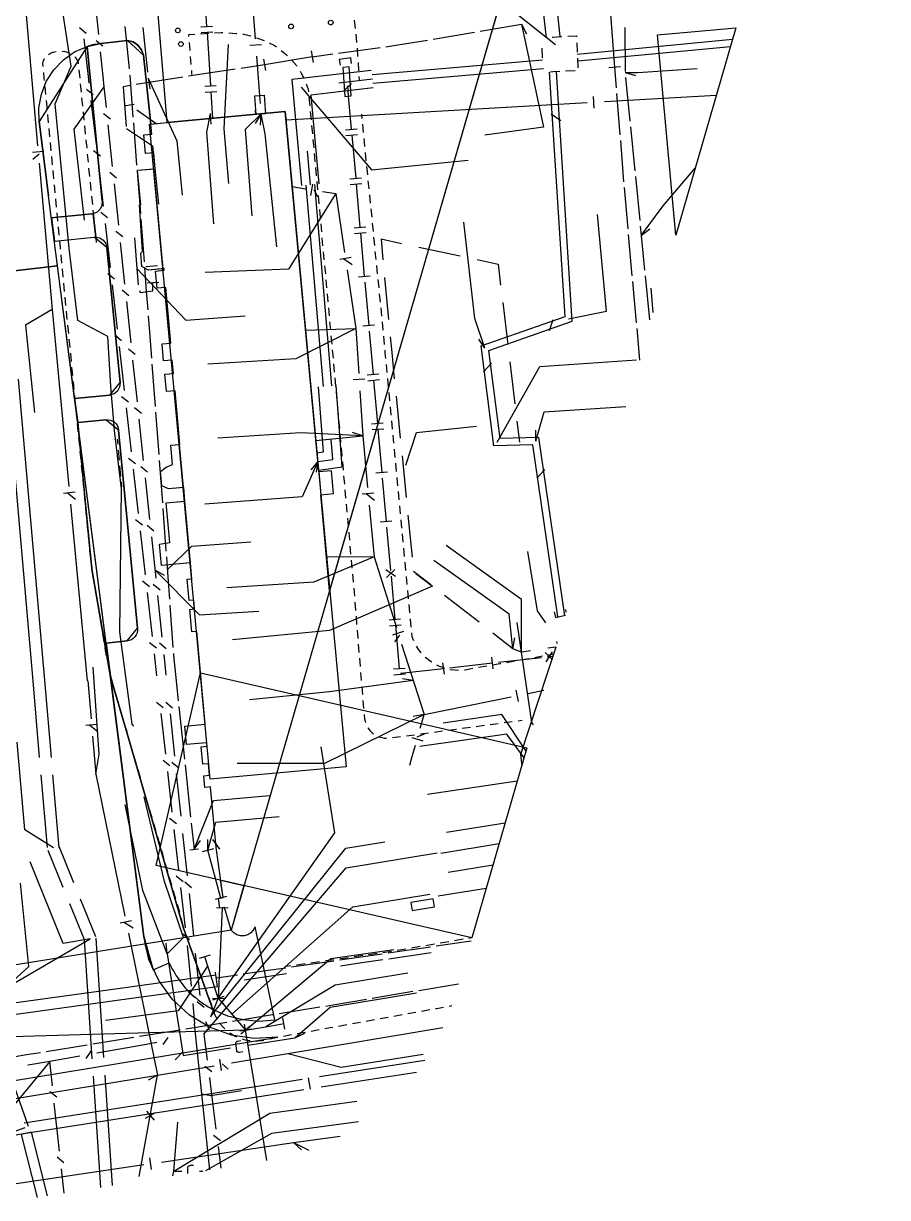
# Model space of a CAD drawing. Header units: metres. Extents: x 3206 to 3701, y 9896 to 11410.
# Drawn here: x 3263.5 to 3337.5, y 9897.3 to 9997.9 of the extents above; entities that cross this region are included whole.
import ezdxf

# ---------------------------------------------------------------- set-up
doc = ezdxf.new("R2010")
doc.units = ezdxf.units.M
for name, color, linetype in [('BOUNDARY', 7, 'Continuous'), ('BUILDING', 7, 'Continuous'), ('CURB', 7, 'Continuous'), ('ELECTR_CABLE', 7, 'Continuous'), ('ELECTR_CABLE_COMM', 7, 'Continuous'), ('GAS', 7, 'Continuous'), ('GROUND', 7, 'Continuous'), ('HEAT', 7, 'Continuous'), ('ROAD', 7, 'Continuous'), ('SEWER', 7, 'Continuous'), ('SIDEWALK_PATH', 7, 'Continuous'), ('WATER_PIPELINE', 7, 'Continuous')]:
    doc.layers.add(name, color=color, linetype=linetype)

# ---------------------------------------------------------------- blocks, each defined once
blk = doc.blocks.new('МОЖЖЕВЕЛЬНИК_СКАЛЬНЫЙ')
blk.add_circle((0, 0), 0.2)

msp = doc.modelspace()

# ---------------------------------------------------------------- linework, layer by layer
at = {"layer": 'BOUNDARY'}
msp.add_lwpolyline([(3253.02, 9915.67), (3233.6, 10020.11), (3233.04, 10027.23), (3225.68, 10139.96), (3262.08, 10325.26), (3335.84, 10689.44), (3351.1, 10763.68), (3367.77, 10831.23), (3377.81, 10869.11), (3520.39, 11207.45), (3551.17, 11273.83), (3554.01, 11279.37), (3611.72, 11390.17), (3639.44, 11373.13), (3680.64, 11298.58), (3281.25, 9920.2)], close=True, dxfattribs=at)
at = {"layer": 'BUILDING'}
for points in [[(3317.78, 9996.97), (3324.49, 9997.58), (3319.34, 9979.8)], [(3285.88, 9990.39), (3291.1, 9934.22), (3279.46, 9933.14), (3274.25, 9989.31)], [(3288.93, 9957.54), (3290.03, 9957.64), (3289.84, 9959.6), (3288.75, 9959.5)], [(3306.6, 9935.85), (3301.88, 9919.54), (3274.81, 9925.76), (3278.61, 9942.28)], [(3296.66, 9922.58), (3296.77, 9921.89), (3298.66, 9922.19), (3298.55, 9922.88)]]:
    msp.add_lwpolyline(points, close=True, dxfattribs=at)
at = {"layer": 'CURB'}
for points in [[(3291.79, 9998.24), (3291.87, 9997.53)], [(3277.63, 9996.82), (3277.61, 9997.01), (3278.13, 9997.04)], [(3278.63, 9997.07), (3279.33, 9997.11)], [(3279.83, 9997.14), (3280.4, 9997.18), (3280.54, 9997.17)], [(3281.04, 9997.14), (3281.69, 9997.09), (3281.74, 9997.09)], [(3282.24, 9997.03), (3282.33, 9997.02), (3282.91, 9996.88), (3282.93, 9996.87)], [(3283.41, 9996.73), (3283.43, 9996.72), (3283.68, 9996.64), (3283.92, 9996.55), (3284.07, 9996.49)], [(3291.93, 9997.03), (3292, 9996.32)], [(3268.91, 9995.98), (3264.81, 9989.55)], [(3270.07, 9996.24), (3268.91, 9995.98)], [(3270.21, 9982.71), (3268.91, 9995.98)], [(3273.74, 9995.22), (3272.36, 9996.5)], [(3277.73, 9995.62), (3277.67, 9996.33)], [(3284.53, 9996.28), (3284.63, 9996.23), (3284.87, 9996.11), (3285.13, 9995.95), (3285.14, 9995.94)], [(3292.05, 9995.82), (3292.09, 9995.11)], [(3265.14, 9994.26), (3265.12, 9994.51), (3265.15, 9994.69), (3265.26, 9994.94), (3265.26, 9994.94)], [(3265.61, 9995.29), (3265.68, 9995.35), (3265.97, 9995.48), (3266.02, 9995.49), (3266.26, 9995.55)], [(3266.76, 9995.57), (3266.99, 9995.55), (3267.32, 9995.45), (3267.44, 9995.39)], [(3267.85, 9995.1), (3267.85, 9995.1), (3268.03, 9994.87), (3268.13, 9994.61), (3268.15, 9994.48)], [(3274.38, 9989.32), (3273.74, 9995.22)], [(3277.83, 9994.42), (3277.77, 9995.12)], [(3285.53, 9995.62), (3285.96, 9995.28), (3286.08, 9995.17)], [(3286.43, 9994.82), (3286.86, 9994.34), (3286.89, 9994.28)], [(3265.26, 9993.05), (3265.24, 9993.28), (3265.19, 9993.76)], [(3268.2, 9993.98), (3268.27, 9993.27)], [(3277.87, 9993.57), (3277.87, 9993.92)], [(3287.15, 9993.86), (3287.25, 9993.7), (3287.47, 9993.25), (3287.48, 9993.23)], [(3292.12, 9994.61), (3292.16, 9993.9)], [(3268.32, 9992.77), (3268.39, 9992.07)], [(3287.67, 9992.77), (3287.85, 9992.31), (3287.87, 9992.1)], [(3292.19, 9993.4), (3292.21, 9993.05)], [(3265.37, 9991.85), (3265.31, 9992.56)], [(3265.49, 9990.65), (3265.47, 9990.81), (3265.42, 9991.35)], [(3268.44, 9991.57), (3268.51, 9990.86)], [(3287.92, 9991.6), (3287.98, 9990.9)], [(3265.6, 9989.44), (3265.53, 9990.15)], [(3268.56, 9990.37), (3268.63, 9989.66)], [(3288.03, 9990.4), (3288.1, 9989.69)], [(3292.47, 9989.81), (3292.44, 9990.17)], [(3264.81, 9989.55), (3265.61, 9983.17)], [(3265.72, 9988.24), (3265.65, 9988.94)], [(3268.68, 9989.16), (3268.75, 9988.46)], [(3288.14, 9989.2), (3288.21, 9988.49)], [(3292.59, 9988.6), (3292.52, 9989.31)], [(3265.83, 9987.03), (3265.76, 9987.74)], [(3268.8, 9987.96), (3268.87, 9987.25)], [(3288.25, 9987.99), (3288.32, 9987.29)], [(3292.71, 9987.39), (3292.64, 9988.1)], [(3268.92, 9986.75), (3268.99, 9986.05)], [(3288.36, 9986.79), (3288.43, 9986.09)], [(3292.83, 9986.18), (3292.76, 9986.89)], [(3265.94, 9985.83), (3265.88, 9986.53)], [(3292.96, 9984.97), (3292.88, 9985.68)], [(3266.06, 9984.62), (3265.99, 9985.33)], [(3269.04, 9985.55), (3269.11, 9984.84)], [(3288.47, 9985.59), (3288.54, 9984.89)], [(3266.17, 9983.42), (3266.14, 9983.8), (3266.11, 9984.12)], [(3269.16, 9984.35), (3269.23, 9983.64)], [(3288.58, 9984.39), (3288.65, 9983.68)], [(3293.08, 9983.76), (3293, 9984.47)], [(3273.76, 9919.65), (3265.61, 9983.17)], [(3266.29, 9982.21), (3266.22, 9982.92)], [(3269.28, 9983.14), (3269.36, 9982.44)], [(3288.7, 9983.19), (3288.76, 9982.48)], [(3293.2, 9982.54), (3293.12, 9983.26)], [(3265.8, 9981.27), (3269.31, 9981.62)], [(3266.4, 9981.01), (3266.33, 9981.71)], [(3269.41, 9981.94), (3269.48, 9981.23)], [(3288.81, 9981.99), (3288.87, 9981.28)], [(3293.32, 9981.33), (3293.24, 9982.05)], [(3269.53, 9980.73), (3269.6, 9980.03)], [(3288.92, 9980.78), (3288.98, 9980.08)], [(3293.44, 9980.12), (3293.36, 9980.83)], [(3266.52, 9979.8), (3266.45, 9980.51)], [(3270.6, 9978.73), (3269.51, 9979.63)], [(3293.56, 9978.91), (3293.48, 9979.62)], [(3266.63, 9978.6), (3266.62, 9978.72), (3266.56, 9979.31)], [(3269.65, 9979.53), (3269.68, 9979.18)], [(3271.73, 9967.17), (3270.6, 9978.73)], [(3289.03, 9979.58), (3289.09, 9978.88)], [(3266.74, 9977.39), (3266.68, 9978.1)], [(3289.14, 9978.38), (3289.2, 9977.68)], [(3293.68, 9977.7), (3293.6, 9978.41)], [(3266.86, 9976.19), (3266.79, 9976.9)], [(3289.25, 9977.18), (3289.32, 9976.47)], [(3293.8, 9976.49), (3293.73, 9977.2)], [(3266.98, 9974.98), (3266.91, 9975.69)], [(3289.36, 9975.98), (3289.43, 9975.27)], [(3293.92, 9975.28), (3293.85, 9975.99)], [(3289.47, 9974.77), (3289.54, 9974.07)], [(3294.04, 9974.06), (3293.97, 9974.78)], [(3267.09, 9973.78), (3267.03, 9974.49)], [(3289.58, 9973.57), (3289.65, 9972.87)], [(3294.16, 9972.85), (3294.09, 9973.57)], [(3267.21, 9972.58), (3267.14, 9973.28)], [(3267.33, 9971.37), (3267.26, 9972.08)], [(3289.69, 9972.37), (3289.76, 9971.67)], [(3294.28, 9971.64), (3294.21, 9972.36)], [(3267.45, 9970.17), (3267.38, 9970.87)], [(3289.8, 9971.17), (3289.87, 9970.46)], [(3294.39, 9970.43), (3294.33, 9971.14)], [(3267.57, 9968.96), (3267.5, 9969.67)], [(3289.91, 9969.97), (3289.98, 9969.26)], [(3294.51, 9969.22), (3294.46, 9969.69), (3294.44, 9969.93)], [(3290.02, 9968.76), (3290.08, 9968.06)], [(3294.62, 9968.01), (3294.55, 9968.72)], [(3267.68, 9967.76), (3267.61, 9968.47)], [(3290.13, 9967.56), (3290.19, 9966.86)], [(3267.8, 9966.55), (3267.73, 9967.26)], [(3270.84, 9966.07), (3271.73, 9967.17)], [(3294.74, 9966.79), (3294.67, 9967.51)], [(3267.84, 9965.78), (3270.84, 9966.07)], [(3267.92, 9965.35), (3267.85, 9966.06)], [(3290.24, 9966.36), (3290.3, 9965.66)], [(3294.85, 9965.58), (3294.78, 9966.3)], [(3268.04, 9964.15), (3267.97, 9964.85)], [(3290.35, 9965.16), (3290.37, 9964.85), (3290.41, 9964.45)], [(3294.96, 9964.37), (3294.9, 9965.08)], [(3268.15, 9962.94), (3268.15, 9962.98), (3268.08, 9963.65)], [(3270.52, 9963.97), (3268.1, 9963.74)], [(3271.61, 9963.07), (3270.52, 9963.97)], [(3290.45, 9963.96), (3290.52, 9963.25)], [(3295.08, 9963.16), (3295.01, 9963.87)], [(3273.23, 9946.09), (3271.61, 9963.07)], [(3290.56, 9962.75), (3290.63, 9962.05)], [(3295.19, 9961.95), (3295.13, 9962.66)], [(3268.27, 9961.74), (3268.25, 9961.99), (3268.23, 9962.17), (3268.2, 9962.44)], [(3271.49, 9962.31), (3271.53, 9961.87)], [(3290.67, 9961.55), (3290.73, 9960.85)], [(3268.39, 9960.53), (3268.32, 9961.24)], [(3271.57, 9961.37), (3271.65, 9960.5)], [(3295.31, 9960.74), (3295.28, 9961.06), (3295.24, 9961.45)], [(3268.51, 9959.33), (3268.44, 9960.03)], [(3271.69, 9960.01), (3271.77, 9959.14)], [(3290.78, 9960.35), (3290.84, 9959.65)], [(3295.42, 9959.52), (3295.35, 9960.24)], [(3268.62, 9958.12), (3268.56, 9958.83)], [(3271.82, 9958.64), (3271.86, 9958.21)], [(3290.89, 9959.15), (3290.95, 9958.44)], [(3295.54, 9958.31), (3295.47, 9959.03)], [(3268.74, 9956.92), (3268.67, 9957.63)], [(3291, 9957.95), (3291.06, 9957.24)], [(3295.65, 9957.1), (3295.58, 9957.81)], [(3291.1, 9956.74), (3291.17, 9956.04)], [(3295.77, 9955.89), (3295.7, 9956.6)], [(3268.86, 9955.71), (3268.79, 9956.42)], [(3291.21, 9955.54), (3291.28, 9954.84)], [(3268.98, 9954.51), (3268.91, 9955.22)], [(3295.88, 9954.68), (3295.81, 9955.39)], [(3269.1, 9953.31), (3269.03, 9954.01)], [(3291.32, 9954.34), (3291.38, 9953.64)], [(3295.99, 9953.46), (3295.93, 9954.18)], [(3269.22, 9952.1), (3269.18, 9952.49), (3269.14, 9952.81)], [(3291.43, 9953.14), (3291.49, 9952.43)], [(3296.11, 9952.25), (3296.04, 9952.97)], [(3269.37, 9950.9), (3269.35, 9951), (3269.28, 9951.61)], [(3291.54, 9951.94), (3291.6, 9951.23)], [(3296.22, 9951.04), (3296.16, 9951.75)], [(3269.57, 9949.71), (3269.45, 9950.41)], [(3291.65, 9950.73), (3291.67, 9950.42), (3291.71, 9950.03)], [(3296.34, 9949.83), (3296.27, 9950.54)], [(3291.75, 9949.53), (3291.81, 9948.83)], [(3269.76, 9948.51), (3269.65, 9949.21)], [(3296.45, 9948.62), (3296.38, 9949.33)], [(3269.96, 9947.32), (3269.85, 9948.02)], [(3291.85, 9948.33), (3291.9, 9947.62)], [(3296.57, 9947.4), (3296.5, 9948.12)], [(3270.16, 9946.13), (3270.05, 9946.83)], [(3291.95, 9947.13), (3292, 9946.42)], [(3296.68, 9946.19), (3296.61, 9946.91)], [(3270.36, 9944.93), (3270.25, 9945.63)], [(3272.33, 9945), (3273.23, 9946.09)], [(3292.05, 9945.92), (3292.1, 9945.22)], [(3296.9, 9945), (3296.76, 9945.37), (3296.73, 9945.69)], [(3270.58, 9943.74), (3270.49, 9944.17), (3270.44, 9944.44)], [(3270.53, 9944.82), (3272.33, 9945)], [(3292.14, 9944.72), (3292.2, 9944.02)], [(3297.54, 9943.98), (3297.33, 9944.24), (3297.13, 9944.56)], [(3292.24, 9943.52), (3292.3, 9942.81)], [(3298.44, 9943.17), (3298.29, 9943.27), (3297.93, 9943.56), (3297.88, 9943.61)], [(3306.75, 9943.48), (3306.04, 9943.35)], [(3307.94, 9943.69), (3307.24, 9943.56)], [(3308.92, 9943.86), (3308.44, 9943.77)], [(3270.83, 9942.56), (3270.69, 9943.25)], [(3299.54, 9942.65), (3299.54, 9942.66), (3299.21, 9942.77), (3299.1, 9942.81), (3298.88, 9942.92)], [(3300.74, 9942.48), (3300.43, 9942.49), (3300.03, 9942.54)], [(3301.95, 9942.63), (3301.7, 9942.59), (3301.29, 9942.51), (3301.24, 9942.51)], [(3303.15, 9942.84), (3302.44, 9942.72)], [(3304.35, 9943.05), (3304.26, 9943.04), (3303.64, 9942.93)], [(3305.55, 9943.26), (3304.84, 9943.14)], [(3271.01, 9941.72), (3270.94, 9942.07)], [(3271.01, 9941.72), (3271.09, 9941.38)], [(3292.34, 9942.31), (3292.4, 9941.61)], [(3271.21, 9940.9), (3271.41, 9940.22)], [(3292.44, 9941.11), (3292.5, 9940.41)], [(3271.55, 9939.74), (3271.75, 9939.07)], [(3292.54, 9939.91), (3292.6, 9939.2)], [(3271.89, 9938.59), (3272.09, 9937.92)], [(3292.64, 9938.71), (3292.67, 9938.33), (3292.72, 9938.12), (3292.75, 9938.01)], [(3272.24, 9937.44), (3272.34, 9937.08), (3272.43, 9936.76)], [(3292.97, 9937.56), (3293, 9937.52), (3293.14, 9937.33), (3293.31, 9937.16), (3293.45, 9937.05)], [(3299.86, 9937.35), (3300.56, 9937.45)], [(3301.05, 9937.51), (3301.75, 9937.61)], [(3302.25, 9937.67), (3302.95, 9937.77)], [(3303.44, 9937.84), (3304.14, 9937.93)], [(3304.64, 9938), (3305.34, 9938.09)], [(3305.84, 9938.16), (3306.19, 9938.21)], [(3293.89, 9936.81), (3293.92, 9936.79), (3294.15, 9936.72), (3294.37, 9936.68), (3294.57, 9936.66)], [(3295.07, 9936.71), (3295.77, 9936.8)], [(3296.27, 9936.87), (3296.97, 9936.96)], [(3297.46, 9937.03), (3298.16, 9937.12)], [(3298.66, 9937.19), (3299.36, 9937.29)], [(3272.57, 9936.28), (3272.76, 9935.6)], [(3272.9, 9935.12), (3273.1, 9934.45)], [(3273.24, 9933.97), (3273.44, 9933.29)], [(3273.58, 9932.81), (3273.77, 9932.14)], [(3273.91, 9931.66), (3274.11, 9930.99)], [(3274.25, 9930.51), (3274.45, 9929.83)], [(3274.59, 9929.35), (3274.79, 9928.68)], [(3274.93, 9928.2), (3275.13, 9927.52)], [(3275.27, 9927.04), (3275.46, 9926.37)], [(3275.6, 9925.89), (3275.8, 9925.21)], [(3275.94, 9924.73), (3276.13, 9924.08), (3276.14, 9924.06)], [(3276.28, 9923.58), (3276.48, 9922.9)], [(3276.62, 9922.42), (3276.82, 9921.75)], [(3276.95, 9921.27), (3277.12, 9920.59)], [(3273.76, 9919.65), (3274.57, 9916.79)], [(3277.26, 9920.11), (3277.48, 9919.44)], [(3299.89, 9919.21), (3299.16, 9919.08)], [(3301.12, 9919.42), (3300.38, 9919.29)], [(3301.88, 9919.55), (3301.61, 9919.5)], [(3277.64, 9918.97), (3277.89, 9918.31)], [(3293.75, 9918.19), (3293.42, 9918.15), (3293.02, 9918.09)], [(3294.98, 9918.37), (3294.95, 9918.37), (3294.25, 9918.26)], [(3296.21, 9918.58), (3295.48, 9918.46)], [(3297.44, 9918.79), (3296.7, 9918.66)], [(3298.66, 9919), (3297.93, 9918.87)], [(3278.06, 9917.84), (3278.31, 9917.18)], [(3287.59, 9917.31), (3286.85, 9917.21)], [(3288.82, 9917.49), (3288.09, 9917.38)], [(3290.06, 9917.66), (3289.32, 9917.56)], [(3291.29, 9917.84), (3290.89, 9917.78), (3290.55, 9917.74)], [(3292.52, 9918.02), (3291.78, 9917.91)], [(3278.48, 9916.71), (3278.73, 9916.05)], [(3286.36, 9917.14), (3285.99, 9917.08)], [(3278.9, 9915.58), (3279.14, 9914.92)], [(3279.32, 9914.45), (3279.56, 9913.8)], [(3279.71, 9913.32), (3279.71, 9913.31), (3279.85, 9912.95), (3279.99, 9912.67)], [(3296.38, 9913.05), (3297.07, 9913.18)], [(3297.57, 9913.27), (3298.26, 9913.39)], [(3298.75, 9913.48), (3298.86, 9913.5), (3299.44, 9913.61)], [(3299.93, 9913.7), (3300.15, 9913.74)], [(3280.26, 9912.25), (3280.26, 9912.24), (3280.53, 9911.92), (3280.72, 9911.73)], [(3291.65, 9912.2), (3292.34, 9912.32)], [(3292.83, 9912.41), (3293.52, 9912.54)], [(3294.02, 9912.63), (3294.2, 9912.66), (3294.71, 9912.75)], [(3295.2, 9912.84), (3295.89, 9912.97)], [(3281.11, 9911.41), (3281.18, 9911.36), (3281.54, 9911.14), (3281.72, 9911.06)], [(3285.73, 9911.12), (3286.42, 9911.25)], [(3286.91, 9911.34), (3287.61, 9911.46)], [(3288.1, 9911.55), (3288.79, 9911.68)], [(3289.28, 9911.77), (3289.73, 9911.85), (3289.97, 9911.89)], [(3290.46, 9911.98), (3291.16, 9912.11)], [(3282.18, 9910.88), (3282.33, 9910.83), (3282.74, 9910.74), (3282.87, 9910.73)], [(3283.37, 9910.7), (3283.53, 9910.7), (3283.9, 9910.74), (3284.06, 9910.78)], [(3284.55, 9910.89), (3285.12, 9911.01), (3285.24, 9911.03)]]:
    msp.add_lwpolyline(points, dxfattribs=at)
at = {"layer": 'ELECTR_CABLE'}
for points in [[(3272.91, 9937.69), (3272.77, 9937.87), (3271.72, 9945.79), (3271.86, 9958.05), (3271.26, 9963.06), (3270.95, 9966.84), (3270.68, 9971.11), (3268.11, 9972.49), (3267.38, 9978.67), (3266.16, 9991.06), (3267.53, 9994.29), (3266.16, 10003.26), (3261.98, 10005.46)], [(3313.74, 9999.11), (3314.1, 9994.21)], [(3302.58, 9997.3), (3306.12, 9997.89), (3306.12, 9997.9)], [(3306.12, 9997.89), (3308, 9989.05), (3302.98, 9988.36)], [(3306.12, 9997.89), (3306.55, 9997.07)], [(3272.15, 9997.69), (3272.51, 9994.06)], [(3273.68, 9997.6), (3274.07, 9993.78)], [(3298.55, 9996.61), (3302.09, 9997.21)], [(3314.99, 9997.61), (3315.01, 9993.83)], [(3281, 9996.14), (3280.62, 9988.92), (3281.03, 9984.23)], [(3290.46, 9995.41), (3294.02, 9995.89)], [(3294.51, 9995.96), (3295.37, 9996.08), (3298.06, 9996.53)], [(3284.01, 9994.9), (3284.18, 9993.91)], [(3288.19, 9995.1), (3284.1, 9994.4)], [(3288.11, 9995.59), (3288.27, 9994.6)], [(3288.19, 9995.1), (3289.97, 9995.34)], [(3281.6, 9994.03), (3277.6, 9993.42)], [(3284.1, 9994.4), (3282.1, 9994.1)], [(3313.6, 9994.17), (3314.6, 9994.25)], [(3314.1, 9994.21), (3314.24, 9992.44)], [(3315.01, 9993.74), (3316.1, 9993.74), (3321.17, 9994.08)], [(3315.01, 9993.74), (3315.91, 9993.49)], [(3272.55, 9993.56), (3272.56, 9993.49), (3272.83, 9989.92)], [(3277.11, 9993.34), (3273.12, 9992.71)], [(3274.13, 9993.27), (3276.59, 9987.89), (3277.06, 9983.23)], [(3274.13, 9993.27), (3274.28, 9992.34)], [(3315.05, 9993.33), (3315.42, 9989.57)], [(3272.62, 9992.63), (3272, 9992.53), (3272.26, 9989.12)], [(3314.28, 9991.94), (3314.56, 9988.41)], [(3272.27, 9988.94), (3274.52, 9987.46), (3275.01, 9982.45)], [(3272.87, 9989.43), (3273.15, 9985.79)], [(3315.47, 9989.08), (3315.84, 9985.31)], [(3314.6, 9987.91), (3314.88, 9984.38)], [(3273.19, 9985.29), (3273.47, 9981.66)], [(3315.89, 9984.82), (3316.26, 9981.06)], [(3316.38, 9979.76), (3318.28, 9982.3), (3321, 9985.54)], [(3314.92, 9983.88), (3315, 9982.91), (3315.23, 9980.35)], [(3273.51, 9981.16), (3273.79, 9977.52)], [(3315.27, 9979.85), (3315.59, 9976.32)], [(3316.31, 9980.56), (3316.38, 9979.76), (3316.68, 9976.8)], [(3316.38, 9979.76), (3317.12, 9980.33)], [(3272.96, 9979.56), (3273.16, 9976.94), (3273.28, 9975.53)], [(3294.09, 9979.48), (3294.26, 9977.67)], [(3294.09, 9979.48), (3295.86, 9979.09)], [(3297.33, 9978.78), (3300.88, 9978.02)], [(3302.34, 9977.7), (3304.12, 9977.32), (3304.34, 9975.52)], [(3273.16, 9976.94), (3277.36, 9972.5), (3282.46, 9972.88)], [(3273.82, 9977.02), (3273.98, 9974.97), (3274.1, 9973.39)], [(3273.93, 9977.12), (3274.93, 9977.21)], [(3273.39, 9975.05), (3273.45, 9974.87), (3274.55, 9975.02), (3274.55, 9975.74)], [(3274.06, 9975.7), (3275.05, 9975.78)], [(3294.4, 9976.18), (3294.74, 9972.58)], [(3315.63, 9975.82), (3315.95, 9972.29)], [(3316.72, 9976.3), (3317.09, 9972.54)], [(3317.42, 9973.18), (3317.24, 9975.25)], [(3304.52, 9974.03), (3304.95, 9970.42)], [(3274.14, 9972.89), (3274.24, 9971.47), (3274.41, 9969.25)], [(3316, 9971.79), (3316.24, 9969.09)], [(3294.88, 9971.08), (3295.01, 9969.74), (3295.23, 9967.48)], [(3274.45, 9968.75), (3274.74, 9965.12)], [(3305.13, 9968.94), (3305.56, 9965.33)], [(3295.38, 9965.99), (3295.74, 9962.39)], [(3274.78, 9964.62), (3274.92, 9962.81), (3275.05, 9960.98)], [(3305.74, 9963.84), (3305.96, 9962.04)], [(3296.22, 9960.09), (3297.14, 9962.89), (3302.26, 9963.41)], [(3275.09, 9960.48), (3275.36, 9956.85)], [(3295.89, 9960.89), (3296.24, 9957.29)], [(3275.39, 9956.35), (3275.66, 9952.71)], [(3296.39, 9955.8), (3296.75, 9952.2)], [(3275.78, 9951.1), (3277.88, 9953.14), (3282.94, 9953.51)], [(3306.13, 9944.04), (3306.13, 9948.57), (3299.67, 9953.19)], [(3308.21, 9946.55), (3307.51, 9947.58), (3306.66, 9952.66)], [(3275.7, 9952.21), (3275.83, 9950.48), (3275.97, 9948.58)], [(3305.4, 9944.34), (3305.08, 9947.29), (3298.61, 9951.89)], [(3298.35, 9949.81), (3296.87, 9950.96)], [(3297.07, 9950.8), (3298.51, 9949.7)], [(3298.51, 9949.7), (3289.67, 9945.89), (3281.36, 9945.09)], [(3302.49, 9946.6), (3299.53, 9948.89)], [(3276, 9948.08), (3276.26, 9944.44)], [(3307.17, 9937.82), (3307, 9938), (3305.75, 9946.59)], [(3306.9, 9944.15), (3306.13, 9944.04), (3305.4, 9944.34), (3303.68, 9945.68)], [(3305.4, 9944.34), (3305.55, 9945.26)], [(3309.08, 9944.47), (3306.03, 9935.26), (3306.15, 9934.3)], [(3309.1, 9944.45), (3309.08, 9944.47), (3308.38, 9944.37)], [(3276.3, 9943.94), (3276.31, 9943.76), (3276.48, 9942.13)], [(3276.48, 9942.13), (3276.72, 9939.88)], [(3276.77, 9939.38), (3277.25, 9934.88)], [(3277.3, 9934.39), (3277.78, 9929.89)], [(3278.07, 9927.14), (3279.73, 9931.31), (3284.54, 9931.74)], [(3277.83, 9929.39), (3278.07, 9927.14)], [(3278.07, 9927.14), (3278.63, 9927.88)], [(3277.7, 9927.09), (3278.44, 9927.19)], [(3303.69, 9925.79), (3299.84, 9925.16)], [(3298.83, 9918.86), (3301.81, 9919.29)], [(3294.69, 9918.25), (3298.33, 9918.78)], [(3294.75, 9917.75), (3298.39, 9918.29)], [(3286.42, 9917.05), (3290.06, 9917.58)], [(3290.56, 9917.65), (3292.16, 9917.88), (3294.2, 9918.18)], [(3290.62, 9917.15), (3292.24, 9917.39), (3294.26, 9917.68)], [(3259.88, 9913.61), (3272.37, 9915.32), (3279.94, 9916.36)], [(3279.94, 9916.36), (3279.91, 9916.61)], [(3280.08, 9915.37), (3279.94, 9916.36)], [(3279.98, 9916.11), (3281.8, 9916.38)], [(3282.29, 9916.45), (3284.42, 9916.76), (3285.93, 9916.98)], [(3282.36, 9915.95), (3284.49, 9916.26), (3286, 9916.48)], [(3260.12, 9912.63), (3272.51, 9914.33), (3280.08, 9915.37)], [(3297.32, 9915.04), (3300.74, 9915.61)], [(3289.35, 9913.7), (3290, 9913.81), (3292.84, 9914.29)], [(3293.34, 9914.37), (3296.83, 9914.96)], [(3285.36, 9913.05), (3288.85, 9913.62)], [(3277.38, 9911.75), (3280.88, 9912.32)], [(3281.37, 9912.4), (3284.78, 9912.96), (3284.87, 9912.97)], [(3273.39, 9911.1), (3276.89, 9911.67)], [(3265.41, 9909.81), (3268.91, 9910.37)], [(3269.4, 9910.46), (3272.9, 9911.02)], [(3261.42, 9909.15), (3263.71, 9909.53), (3264.92, 9909.72)]]:
    msp.add_lwpolyline(points, dxfattribs=at)
at = {"layer": 'ELECTR_CABLE_COMM'}
for points in [[(3269.58, 10000), (3269.88, 9997.01)], [(3268.25, 9997.6), (3268.84, 9997.13)], [(3268.63, 9996.62), (3269, 9993.39), (3269.06, 9992.84)], [(3269.67, 9996.5), (3270.25, 9996.02)], [(3270.03, 9995.51), (3270.25, 9993.42), (3270.34, 9992.52)], [(3270.34, 9992.52), (3267.78, 9988.89), (3268.66, 9981.08)], [(3268.86, 9992.33), (3269.44, 9991.86)], [(3270.34, 9992.52), (3270.53, 9990.74)], [(3269.23, 9991.35), (3269.67, 9987.57)], [(3272.94, 9991), (3272.2, 9990.88)], [(3270.31, 9990.23), (3270.9, 9989.76)], [(3274.8, 9989.36), (3273.18, 9990.51)], [(3270.68, 9989.25), (3271.06, 9985.7)], [(3269.46, 9987.05), (3270.05, 9986.59)], [(3269.84, 9986.08), (3270.27, 9982.29)], [(3270.85, 9985.19), (3271.43, 9984.72)], [(3271.22, 9984.21), (3271.59, 9980.65)], [(3270.07, 9981.78), (3270.65, 9981.32)], [(3270.44, 9980.8), (3270.87, 9977.02)], [(3271.38, 9980.14), (3271.96, 9979.67)], [(3271.75, 9979.16), (3272.12, 9975.61)], [(3270.67, 9976.51), (3271.25, 9976.04)], [(3271.04, 9975.53), (3271.47, 9971.75)], [(3271.91, 9975.1), (3272.49, 9974.63)], [(3272.28, 9974.12), (3272.66, 9970.56)], [(3271.27, 9971.24), (3271.85, 9970.77)], [(3271.64, 9970.26), (3272.07, 9966.48)], [(3272.44, 9970.05), (3273.03, 9969.58)], [(3272.81, 9969.07), (3273.19, 9965.52)], [(3271.86, 9965.97), (3272.45, 9965.5)], [(3272.24, 9964.99), (3272.67, 9961.21)], [(3272.98, 9965.01), (3273.56, 9964.54)], [(3273.35, 9964.02), (3273.72, 9960.47)], [(3272.46, 9960.69), (3273.05, 9960.23)], [(3272.84, 9959.72), (3273.27, 9955.93)], [(3273.51, 9959.96), (3274.09, 9959.49)], [(3273.88, 9958.98), (3274.25, 9955.43)], [(3273.06, 9955.42), (3273.65, 9954.95)], [(3273.44, 9954.44), (3273.87, 9950.66)], [(3274.04, 9954.92), (3274.62, 9954.44)], [(3274.41, 9953.93), (3274.79, 9950.38)], [(3274.71, 9951.11), (3278.55, 9947.24), (3283.63, 9947.57)], [(3274.71, 9951.11), (3275.52, 9950.65)], [(3273.66, 9950.15), (3274.25, 9949.68)], [(3274.57, 9949.87), (3275.16, 9949.4)], [(3274.04, 9949.17), (3274.47, 9945.39)], [(3274.94, 9948.89), (3275.32, 9945.34)], [(3274.26, 9944.88), (3274.85, 9944.41)], [(3275.1, 9944.83), (3275.69, 9944.35)], [(3274.64, 9943.9), (3274.86, 9942.01)], [(3275.47, 9943.84), (3275.66, 9942.07)], [(3274.85, 9939.76), (3275.43, 9939.29)], [(3275.64, 9939.74), (3276.22, 9939.27)], [(3275.22, 9938.78), (3275.62, 9935.3)], [(3276.01, 9938.76), (3276.4, 9935.12)], [(3280.14, 9914.36), (3290.13, 9928.55), (3288.95, 9935.93)], [(3275.41, 9934.79), (3276, 9934.32)], [(3276.18, 9934.61), (3276.77, 9934.13)], [(3275.79, 9933.81), (3276.18, 9930.33)], [(3276.55, 9933.62), (3276.94, 9929.98)], [(3275.98, 9929.82), (3276.56, 9929.35)], [(3279.26, 9927.05), (3279.94, 9929.46), (3285.37, 9929.94)], [(3276.35, 9928.84), (3276.75, 9925.36)], [(3277.09, 9928.49), (3277.48, 9924.85)], [(3279.26, 9927.05), (3279.26, 9927.98)], [(3279.54, 9912.86), (3291.07, 9927.24), (3294.41, 9927.79)], [(3280.27, 9927.16), (3279.69, 9927.97)], [(3279.74, 9927.18), (3278.78, 9926.92)], [(3278.91, 9911.28), (3291.1, 9925.55), (3298.91, 9926.83)], [(3280.36, 9922.95), (3279.26, 9927.05)], [(3276.54, 9924.85), (3277.13, 9924.38)], [(3277.27, 9924.34), (3277.85, 9923.87)], [(3276.92, 9923.87), (3277.31, 9920.39)], [(3277.64, 9923.36), (3278.02, 9919.72)], [(3281.3, 9913), (3291.67, 9922.2), (3298.28, 9923.28)], [(3280.84, 9923.08), (3279.88, 9922.83)], [(3279.99, 9922.16), (3280.98, 9922.11)], [(3280.49, 9922.13), (3280.14, 9914.36)], [(3277.11, 9919.88), (3277.69, 9919.41)], [(3277.48, 9918.9), (3277.82, 9915.41)], [(3278.18, 9918.23), (3278.56, 9914.59)], [(3282.47, 9911.64), (3289.79, 9917.78), (3295.18, 9918.55)], [(3279.45, 9918.07), (3278.5, 9917.76)], [(3280.14, 9914.36), (3278.98, 9917.91)], [(3279.23, 9917.13), (3276.72, 9913.3), (3270.47, 9912.45)], [(3284.21, 9911.93), (3290.17, 9915.51), (3296.39, 9916.55)], [(3277.6, 9914.91), (3278.18, 9914.43)], [(3280.14, 9914.36), (3279.49, 9912.73)], [(3279.64, 9914.38), (3280.64, 9914.33)], [(3280.61, 9914.51), (3279.66, 9914.2)], [(3280.14, 9914.36), (3282.47, 9911.64)], [(3277.96, 9913.92), (3278.12, 9912.18)], [(3278.35, 9914.08), (3278.93, 9913.61)], [(3279.43, 9899.65), (3278.75, 9906.16), (3278.12, 9912.18)], [(3279.06, 9912.38), (3279.36, 9911.69)], [(3282.47, 9911.64), (3284.87, 9912.04), (3285.76, 9912.2)], [(3285.85, 9911.71), (3285.68, 9912.69)], [(3282.47, 9911.64), (3273.26, 9911.37), (3263.44, 9911.09), (3260.11, 9910.99)], [(3278.91, 9911.28), (3279.19, 9909.06)], [(3282.97, 9911.72), (3281.98, 9911.55)], [(3282.09, 9911.31), (3282.85, 9911.96)], [(3282.56, 9911.14), (3282.39, 9912.13)], [(3284.3, 9900.44), (3283.84, 9903.25), (3283.21, 9907.2), (3282.47, 9911.64)], [(3274.87, 9910.56), (3273.51, 9910.32), (3269.75, 9909.65)], [(3275.82, 9911), (3275.4, 9910.39)], [(3268.27, 9909.39), (3265.71, 9908.93)], [(3269.22, 9909.82), (3268.79, 9909.21)], [(3265.71, 9908.93), (3260.78, 9902.98), (3252.96, 9901.51)], [(3265.71, 9908.93), (3263.86, 9908.64), (3263.83, 9908.64)], [(3265.93, 9906.86), (3265.71, 9908.93)], [(3278.99, 9908.55), (3279.58, 9908.09)], [(3279.38, 9907.57), (3279.54, 9906.34), (3279.94, 9903.14)], [(3266.3, 9905.88), (3265.72, 9906.35)], [(3278.75, 9906.16), (3279.52, 9906.04), (3282.13, 9906.46)], [(3266.54, 9901.24), (3266.09, 9905.37)], [(3279.74, 9902.62), (3280.34, 9902.16)], [(3280.13, 9901.65), (3280.37, 9899.8)], [(3266.91, 9900.26), (3266.33, 9900.73)], [(3266.93, 9897.65), (3266.7, 9899.75)]]:
    msp.add_lwpolyline(points, dxfattribs=at)
at = {"layer": 'GAS'}
for points in [[(3279, 10000), (3279.15, 9997.7)], [(3278.65, 9997.67), (3279.65, 9997.73)], [(3278.68, 9997.17), (3279.68, 9997.23)], [(3279.18, 9997.2), (3279.48, 9992.6)], [(3291.57, 9994.52), (3291.5, 9995.01), (3290.51, 9994.86), (3290.58, 9994.37)], [(3290.81, 9994.18), (3290.99, 9991.7), (3291.54, 9991.74), (3291.35, 9994.22), (3290.81, 9994.18)], [(3291.57, 9992.8), (3290.85, 9992.11)], [(3278.98, 9992.57), (3279.97, 9992.63)], [(3279.01, 9992.07), (3280.01, 9992.13)], [(3279.51, 9992.1), (3279.65, 9989.8)], [(3291.21, 9992.59), (3291.29, 9991.72), (3291.54, 9988.88)], [(3279.44, 9990.24), (3279.13, 9988.64), (3279.74, 9980.76)], [(3279.44, 9990.24), (3279.52, 9989.31)], [(3291.04, 9988.84), (3292.04, 9988.92)], [(3291.09, 9988.34), (3292.08, 9988.43)], [(3291.59, 9988.38), (3291.92, 9984.68)], [(3291.42, 9984.63), (3292.41, 9984.72)], [(3291.46, 9984.13), (3292.46, 9984.22)], [(3291.96, 9984.18), (3292.29, 9980.47)], [(3291.79, 9980.43), (3292.79, 9980.52)], [(3291.83, 9979.93), (3292.83, 9980.02)], [(3292.33, 9979.97), (3292.66, 9976.27)], [(3292.16, 9976.22), (3293.16, 9976.31)], [(3292.71, 9975.77), (3293.04, 9972.07)], [(3292.54, 9972.02), (3293.53, 9972.11)], [(3293.08, 9971.57), (3293.41, 9967.86)], [(3292.91, 9967.82), (3293.91, 9967.91)], [(3292.96, 9967.32), (3293.95, 9967.41)], [(3293.45, 9967.36), (3293.78, 9963.66)], [(3293.28, 9963.61), (3294.28, 9963.7)], [(3293.33, 9963.12), (3294.33, 9963.2)], [(3293.83, 9963.16), (3294.16, 9959.45)], [(3293.66, 9959.41), (3294.65, 9959.5)], [(3294.2, 9958.96), (3294.53, 9955.25)], [(3294.03, 9955.21), (3295.03, 9955.29)], [(3294.57, 9954.75), (3294.9, 9951.05)], [(3295.33, 9950.53), (3294.49, 9951.09)], [(3295.27, 9951.13), (3294.55, 9950.44)], [(3294.95, 9950.55), (3295.28, 9946.84)], [(3294.78, 9946.8), (3295.77, 9946.89)], [(3294.82, 9946.3), (3295.82, 9946.39)], [(3295.32, 9946.35), (3295.65, 9942.64)], [(3303.71, 9942.62), (3303.6, 9943.61)], [(3304.15, 9943.17), (3307.85, 9943.59)], [(3308.16, 9944), (3308.78, 9943.38)], [(3308.75, 9944.07), (3308.22, 9943.22)], [(3308.34, 9943.64), (3308.88, 9943.7)], [(3295.15, 9942.6), (3296.15, 9942.68)], [(3295.76, 9942.23), (3299.46, 9942.64)], [(3299.52, 9942.15), (3299.4, 9943.14)], [(3299.96, 9942.7), (3303.65, 9943.12)], [(3295.2, 9942.1), (3296.19, 9942.19)], [(3304.73, 9929.39), (3299.7, 9928.57)], [(3304.21, 9927.6), (3299.22, 9926.78)], [(3303.11, 9923.78), (3298.98, 9923.11)]]:
    msp.add_lwpolyline(points, dxfattribs=at)
at = {"layer": 'GROUND'}
msp.add_lwpolyline([(3321.32, 10058.49), (3289.69, 9949.34), (3288.93, 9957.54), (3290.03, 9957.64), (3289.84, 9959.6), (3288.75, 9959.5), (3285.88, 9990.39), (3275.78, 9989.45), (3274.61, 10003.25)], dxfattribs=at)
for points in [[(3266.87, 9994.84), (3267.83, 9995.51), (3268.91, 9995.98), (3270.21, 9982.71), (3270.18, 9982.35), (3270.03, 9982.03), (3269.77, 9981.78), (3269.44, 9981.64), (3269.37, 9981.63), (3269.31, 9981.62), (3265.85, 9981.28), (3266.11, 9979.29), (3269.51, 9979.63), (3269.57, 9979.63), (3269.64, 9979.63), (3269.99, 9979.56), (3270.29, 9979.36), (3270.5, 9979.08), (3270.6, 9978.73), (3271.73, 9967.17), (3271.69, 9966.77), (3271.51, 9966.43), (3271.22, 9966.19), (3270.84, 9966.07), (3267.84, 9965.78), (3266.38, 9977.18), (3265.61, 9983.17), (3265.41, 9984.76), (3265.21, 9986.36), (3265.01, 9987.95), (3264.81, 9989.55), (3264.78, 9990.73), (3264.99, 9991.89), (3265.41, 9992.98), (3266.05, 9993.98)], [(3273.6, 9977.12), (3273.5, 9978.25), (3273.66, 9978.41), (3273.4, 9982.39), (3273.5, 9982.4), (3273.23, 9985.36), (3274.6, 9985.48), (3275.4, 9976.92), (3274.17, 9976.81)], [(3272.33, 9945), (3270.53, 9944.82), (3268.85, 9957.91), (3268.1, 9963.74), (3270.52, 9963.97), (3270.72, 9963.97), (3270.91, 9963.94), (3271.09, 9963.86), (3271.25, 9963.75), (3271.39, 9963.61), (3271.5, 9963.45), (3271.57, 9963.27), (3271.61, 9963.07), (3273.23, 9946.09), (3273.23, 9945.89), (3273.19, 9945.7), (3273.11, 9945.52), (3273, 9945.35), (3272.86, 9945.22), (3272.7, 9945.11), (3272.52, 9945.03)], [(3275.89, 9958.04), (3275.32, 9958.3), (3275.2, 9959.54), (3275.67, 9959.9), (3276.21, 9960.12), (3276.08, 9961.79), (3276.8, 9961.85), (3277.14, 9958.15)], [(3277.25, 9957), (3277.74, 9951.7), (3275.27, 9951.48), (3275.11, 9953.3), (3275.99, 9953.44), (3275.67, 9956.86)], [(3281.25, 9920.2), (3280.68, 9922.16), (3280.29, 9922.1), (3280.16, 9922.92), (3280.56, 9922.99), (3280.35, 9924.48), (3282.35, 9924.02)]]:
    msp.add_lwpolyline(points, close=True, dxfattribs=at)
at = {"layer": 'HEAT'}
for points in [[(3309.04, 9996.13), (3301.45, 10002.18), (3293.11, 10001.41)], [(3307.88, 9999.94), (3308.23, 9996.72)], [(3309.07, 10000.06), (3309.42, 9996.85)], [(3308.77, 9996.78), (3308.82, 9996.78), (3309.59, 9996.82)], [(3310.09, 9996.85), (3310.83, 9996.89), (3310.83, 9996.8)], [(3307.94, 9995), (3307.9, 9995.82)], [(3310.86, 9996.3), (3310.9, 9995.48)], [(3310.89, 9995.33), (3324.21, 9996.6)], [(3310.95, 9994.74), (3324.03, 9995.98)], [(3307.94, 9994.81), (3293.32, 9993.54)], [(3310.92, 9994.98), (3310.97, 9994.16)], [(3293.26, 9993.92), (3286.44, 9993.14), (3287.28, 9984.05)], [(3308.01, 9994.06), (3293.38, 9992.8)], [(3309.23, 9947.08), (3307.1, 9961.83), (3303.76, 9961.74), (3302.67, 9970.31), (3309.86, 9972.83), (3308.53, 9993.78)], [(3309.83, 9947.17), (3307.62, 9962.45), (3304.29, 9962.36), (3303.32, 9969.91), (3310.48, 9972.41), (3309.13, 9993.81)], [(3309.41, 9993.82), (3308.83, 9993.79), (3308.59, 9993.78)], [(3310.73, 9993.89), (3309.91, 9993.85)], [(3293.35, 9993.17), (3290.49, 9992.84)], [(3287.26, 9992.48), (3293.27, 9985.41), (3301.55, 9986.22)], [(3293.43, 9992.42), (3288.07, 9991.81), (3288.77, 9984.19)], [(3308.68, 9990.21), (3309.5, 9989.64)], [(3287.76, 9986.99), (3288.02, 9984.12)], [(3287.65, 9984.09), (3289.12, 9966.82)], [(3288.4, 9984.15), (3289.86, 9966.88)], [(3302.99, 9970.11), (3302.14, 9972.66), (3301.18, 9980.9)], [(3310.17, 9972.62), (3313.41, 9973.27), (3312.63, 9981.57)], [(3308.82, 9972.54), (3308.49, 9971.6)], [(3302.99, 9970.11), (3302.47, 9970.88)], [(3302.88, 9968.09), (3303.57, 9968.81)], [(3304.03, 9962.05), (3307.71, 9968.54), (3315.98, 9969.12)], [(3288.56, 9961.13), (3289.16, 9961.22), (3288.74, 9966.79)], [(3288.77, 9959.65), (3290.75, 9959.93), (3290.24, 9966.9)], [(3307.36, 9962.14), (3308.06, 9964.66), (3315.08, 9965.11)], [(3307.36, 9962.14), (3307.36, 9963.08)], [(3288.67, 9960.39), (3289.95, 9960.57), (3289.83, 9962.31)], [(3288.67, 9960.39), (3287.33, 9957.35), (3278.98, 9956.73)], [(3288.67, 9960.39), (3288.07, 9959.67)], [(3288.67, 9960.39), (3288.53, 9959.47)], [(3307.44, 9958.96), (3308.13, 9959.69)], [(3308.94, 9947.51), (3309.04, 9947.02), (3309.89, 9947.2)], [(3309.97, 9947.47), (3309.92, 9947.71)], [(3309.19, 9944.78), (3309.17, 9944.95)], [(3306.52, 9935.56), (3304.45, 9938.7), (3299.43, 9937.95)], [(3305.77, 9932.98), (3298.06, 9931.84)]]:
    msp.add_lwpolyline(points, dxfattribs=at)
at = {"layer": 'ROAD'}
for points in [[(3254.46, 9975.8), (3266.38, 9977.18), (3265.61, 9983.17), (3265.41, 9984.76), (3265.21, 9986.36), (3265.01, 9987.95), (3264.81, 9989.55), (3264.78, 9990.73), (3264.99, 9991.89), (3265.41, 9992.98), (3266.05, 9993.98), (3266.87, 9994.84), (3267.83, 9995.51), (3268.91, 9995.98), (3270.07, 9996.24), (3272.36, 9996.5), (3272.85, 9996.37), (3273.26, 9996.09), (3273.57, 9995.7), (3273.74, 9995.22), (3274.38, 9989.32), (3275.78, 9989.45), (3274.61, 10003.25)], [(3253.13, 9905.73), (3285.24, 9911.03), (3283.23, 9910.92), (3281.27, 9911.21), (3279.4, 9911.88), (3277.68, 9912.92), (3276.2, 9914.28), (3275.04, 9915.89), (3274.21, 9917.69), (3273.76, 9919.65), (3270.91, 9941.92), (3269.35, 9951), (3269.2, 9952.29), (3268.1, 9963.74), (3266.38, 9977.18), (3254.46, 9975.8)]]:
    msp.add_lwpolyline(points, dxfattribs=at)
msp.add_lwpolyline([(3268.85, 9957.91), (3268.1, 9963.74), (3268.66, 9957.89), (3269.2, 9952.29), (3269.35, 9951), (3270.91, 9941.92)], close=True, dxfattribs=at)
at = {"layer": 'SEWER'}
for points in [[(3263.57, 10000), (3264.67, 9987.45)], [(3265.2, 9986.97), (3264.22, 9986.88)], [(3264.79, 9986.74), (3264.27, 9986.28)], [(3264.81, 9985.96), (3265.91, 9973.41)], [(3286.48, 9983.97), (3287.61, 9983.78)], [(3288.21, 9984.18), (3288.05, 9983.2)], [(3288.33, 9983.72), (3288.65, 9983.11)], [(3290.23, 9983.37), (3286.15, 9976.87), (3279.03, 9976.59)], [(3289.09, 9983.55), (3290.23, 9983.37)], [(3290.23, 9983.37), (3290.97, 9978.32)], [(3291.53, 9977.87), (3290.55, 9977.72)], [(3290.9, 9977.77), (3291.61, 9977.27)], [(3291.19, 9976.83), (3291.93, 9971.79)], [(3265.91, 9973.41), (3263.63, 9972.07), (3264.41, 9964.6)], [(3265.91, 9973.41), (3267.33, 9958.24)], [(3291.93, 9971.79), (3286.78, 9969.2), (3279.24, 9968.73)], [(3287.62, 9971.64), (3291.93, 9971.79)], [(3291.93, 9971.79), (3292.18, 9967.94)], [(3264.3, 9941.23), (3262.02, 9967.47)], [(3265.3, 9941.3), (3263.02, 9967.46)], [(3292.7, 9967.45), (3291.71, 9967.38)], [(3292.28, 9966.44), (3292.53, 9962.6)], [(3292.53, 9962.6), (3287.2, 9962.86), (3280.12, 9962.39)], [(3288.5, 9962.18), (3292.53, 9962.6)], [(3292.53, 9962.6), (3291.64, 9962.89)], [(3292.53, 9962.6), (3292.94, 9958.15)], [(3267.87, 9957.75), (3266.88, 9957.66)], [(3267.23, 9957.69), (3267.92, 9957.16)], [(3293.47, 9957.67), (3292.49, 9957.58)], [(3292.84, 9957.61), (3293.53, 9957.07)], [(3267.47, 9956.74), (3268.9, 9941.57)], [(3293.08, 9956.65), (3293.49, 9952.21)], [(3293.49, 9952.21), (3288.34, 9950.05), (3280.87, 9949.55)], [(3289.42, 9952.23), (3293.49, 9952.21)], [(3293.49, 9952.21), (3295.41, 9946.17)], [(3296.03, 9945.81), (3295.08, 9945.51)], [(3295.67, 9945.5), (3295.26, 9944.94)], [(3295.86, 9944.74), (3297.78, 9938.7)], [(3269.64, 9933.57), (3269.94, 9935.3), (3269.44, 9942.76)], [(3268.98, 9941.57), (3269.25, 9938.32)], [(3296.85, 9941.62), (3289.68, 9940.65), (3282.83, 9939.95)], [(3296.85, 9941.62), (3295.92, 9941.75)], [(3264.84, 9935.01), (3264.3, 9941.23)], [(3265.85, 9935.02), (3265.3, 9941.3)], [(3305.65, 9940.78), (3305.85, 9939.81)], [(3306.7, 9940.5), (3308.03, 9940.77)], [(3297.78, 9938.7), (3305.23, 9940.2)], [(3297.78, 9938.7), (3289.26, 9934.48), (3281.77, 9934.48)], [(3297.78, 9938.7), (3296.86, 9938.53)], [(3297.45, 9937.52), (3297.78, 9938.7)], [(3269.78, 9937.83), (3268.79, 9937.75)], [(3269.14, 9937.78), (3269.83, 9937.23)], [(3266.02, 9927.27), (3263.57, 9928.81), (3262.91, 9936.31)], [(3269.37, 9936.83), (3269.64, 9933.57)], [(3296.72, 9936.71), (3297.67, 9936.45)], [(3297.19, 9936.78), (3297.83, 9937.03)], [(3296.71, 9934.89), (3297.04, 9936.07)], [(3296.57, 9934.36), (3296.71, 9934.89)], [(3265.52, 9927.3), (3264.97, 9933.52)], [(3266.52, 9927.25), (3265.98, 9933.53)], [(3269.64, 9933.57), (3272.14, 9921.41)], [(3277.18, 9919.56), (3275.55, 9924.39), (3273.79, 9931.65)], [(3275.77, 9918.16), (3273.68, 9923.61), (3272.16, 9930.98)], [(3267.78, 9924.27), (3266.46, 9927.52)], [(3266.86, 9923.86), (3265.58, 9927.03)], [(3269.18, 9919.46), (3266.85, 9919.07), (3264.02, 9926.05)], [(3261.84, 9915.16), (3263.92, 9917.09), (3263.21, 9924.23)], [(3268.7, 9919.31), (3267.42, 9922.47)], [(3269.65, 9919.62), (3268.34, 9922.87)], [(3272.72, 9920.99), (3271.75, 9920.79)], [(3272.1, 9920.86), (3272.84, 9920.4)], [(3261.84, 9915.16), (3269.18, 9919.46)], [(3269.35, 9909.16), (3268.68, 9919.4)], [(3270.35, 9909.28), (3269.68, 9919.53)], [(3272.44, 9919.94), (3274.94, 9907.78)], [(3277.18, 9919.56), (3275.77, 9918.16)], [(3275.77, 9918.16), (3275.68, 9919.09)], [(3275.77, 9918.16), (3277.14, 9909.47)], [(3286.71, 9910.97), (3289.74, 9913.6), (3297.12, 9914.84)], [(3286.12, 9909.62), (3299.4, 9911.86)], [(3286.71, 9910.97), (3287.56, 9911.37)], [(3282.09, 9910.71), (3281.82, 9910.67), (3281.78, 9910.66), (3281.75, 9910.65), (3281.71, 9910.63), (3281.68, 9910.61), (3281.65, 9910.58), (3281.63, 9910.55), (3281.62, 9910.51), (3281.62, 9910.49), (3281.61, 9910.46), (3281.71, 9909.88), (3281.71, 9909.86), (3281.72, 9909.84), (3281.74, 9909.81), (3281.76, 9909.8), (3281.79, 9909.78), (3281.81, 9909.76), (3281.85, 9909.75), (3281.9, 9909.74), (3281.93, 9909.75), (3282.24, 9909.79)], [(3282.67, 9910.33), (3286.71, 9910.97)], [(3261.83, 9909.17), (3263.85, 9903.39)], [(3277.09, 9909.75), (3276.44, 9909.08)], [(3277.14, 9909.47), (3281.18, 9910.1)], [(3280.24, 9909.15), (3280.4, 9908.17)], [(3281.27, 9908.83), (3286.12, 9909.62)], [(3286.12, 9909.62), (3290.68, 9908.45), (3297.69, 9909.57)], [(3274.94, 9907.78), (3279.79, 9908.58)], [(3280.49, 9908.75), (3280.99, 9908.27)], [(3288.82, 9907.65), (3297.84, 9909.06)], [(3255.22, 9904.55), (3274.94, 9907.78)], [(3263.5, 9903.69), (3287.33, 9907.42)], [(3270.07, 9898.15), (3269.45, 9907.67)], [(3271.07, 9898.31), (3270.45, 9907.78)], [(3273.38, 9899.08), (3274.94, 9907.78)], [(3274.94, 9907.78), (3274.13, 9907.33)], [(3287.86, 9907.54), (3288.01, 9906.56)], [(3288.97, 9906.77), (3297.12, 9908.04)], [(3263.66, 9902.81), (3287.49, 9906.53)], [(3276.33, 9899.53), (3284.56, 9904.52), (3292.02, 9905.54)], [(3273.9, 9904.08), (3274.78, 9904.56)], [(3274, 9904.67), (3274.66, 9903.92)], [(3263.58, 9903.25), (3252.3, 9899.18), (3244.96, 9897.8)], [(3276.33, 9899.53), (3276.68, 9903.75)], [(3279.08, 9899.6), (3284.74, 9902.79), (3292.15, 9903.81)], [(3242.32, 9898.8), (3263.75, 9902.83)], [(3265.51, 9897.42), (3264.14, 9902.88), (3263.26, 9902.67), (3264.62, 9897.28)], [(3276.25, 9899.14), (3276.33, 9899.53)], [(3276.33, 9899.53), (3277.03, 9899.54)], [(3278.02, 9900.01), (3277.74, 9900.01), (3277.7, 9900), (3277.67, 9900), (3277.63, 9899.98), (3277.59, 9899.97), (3277.57, 9899.95), (3277.54, 9899.92), (3277.52, 9899.88), (3277.51, 9899.86), (3277.51, 9899.83), (3277.51, 9899.35)], [(3278.53, 9899.55), (3278.81, 9899.55)]]:
    msp.add_lwpolyline(points, dxfattribs=at)
at = {"layer": 'SIDEWALK_PATH'}
for points in [[(3269.44, 9981.64), (3269.64, 9979.63), (3269.99, 9979.56), (3270.29, 9979.36), (3270.5, 9979.08), (3270.6, 9978.73), (3271.73, 9967.17), (3271.69, 9966.77), (3271.51, 9966.43), (3271.22, 9966.19), (3270.84, 9966.07), (3267.84, 9965.78), (3268.1, 9963.74), (3270.52, 9963.97), (3270.72, 9963.97), (3270.91, 9963.94), (3271.09, 9963.86), (3271.25, 9963.75), (3271.39, 9963.61), (3271.5, 9963.45), (3271.57, 9963.27), (3271.61, 9963.07), (3273.23, 9946.09), (3273.23, 9945.89), (3273.19, 9945.7), (3273.11, 9945.52), (3273, 9945.35), (3272.86, 9945.22), (3272.7, 9945.11), (3272.52, 9945.03), (3272.33, 9945), (3270.53, 9944.82), (3270.9, 9941.95), (3272.34, 9937.08), (3277.17, 9920.38), (3279.68, 9913.41), (3280.94, 9912.87), (3282.27, 9912.53), (3283.63, 9912.41), (3285, 9912.52), (3283.3, 9920.5), (3283.15, 9920.21), (3282.94, 9919.98), (3282.67, 9919.81), (3282.36, 9919.72), (3282.04, 9919.72), (3281.74, 9919.81), (3281.47, 9919.97), (3281.25, 9920.2), (3280.68, 9922.16), (3280.29, 9922.1), (3280.16, 9922.92), (3280.56, 9922.99), (3279.96, 9927.3), (3279.49, 9932.48), (3279, 9932.44), (3278.91, 9933.43), (3279.4, 9933.48), (3279.32, 9934.47), (3278.82, 9934.43), (3278.68, 9935.92), (3279.18, 9935.97), (3279.15, 9936.27), (3277.42, 9936.11), (3277.28, 9937.7), (3279.01, 9937.86), (3278.3, 9945.82), (3277.89, 9945.78), (3277.72, 9947.71), (3278.12, 9947.75), (3278.05, 9948.51), (3277.64, 9948.47), (3277.47, 9950.3), (3277.89, 9950.34), (3277.77, 9951.7), (3275.27, 9951.48), (3275.11, 9953.3), (3275.99, 9953.44), (3275.67, 9956.86), (3277.29, 9957), (3277.19, 9958.16), (3275.89, 9958.04), (3275.32, 9958.3), (3275.2, 9959.54), (3275.67, 9959.9), (3276.21, 9960.12), (3276.08, 9961.79), (3276.85, 9961.86), (3276.44, 9966.45), (3275.72, 9966.38), (3275.58, 9967.89), (3276.3, 9967.95), (3276.2, 9969.07), (3275.46, 9969.01), (3275.33, 9970.47), (3276.07, 9970.54), (3275.64, 9975.32), (3274.9, 9975.25), (3274.77, 9976.72), (3275.51, 9976.79), (3275.5, 9976.93), (3274.17, 9976.81), (3273.6, 9977.12), (3273.5, 9978.25), (3273.66, 9978.41), (3273.4, 9982.39), (3273.5, 9982.4), (3273.23, 9985.36), (3274.73, 9985.49), (3274.61, 9986.86), (3273.91, 9986.8), (3273.77, 9988.41), (3274.46, 9988.47), (3274.38, 9989.32), (3273.74, 9995.22), (3273.57, 9995.7), (3273.26, 9996.09), (3272.85, 9996.37), (3272.36, 9996.5), (3270.07, 9996.24), (3269.78, 9996.19), (3269.48, 9996.14), (3269.19, 9996.07), (3268.91, 9995.98), (3270.21, 9982.71), (3270.18, 9982.35), (3270.03, 9982.03), (3269.77, 9981.78)], [(3265.85, 9981.28), (3266.11, 9979.29), (3269.51, 9979.63), (3269.57, 9979.63), (3269.64, 9979.63), (3269.44, 9981.64), (3269.37, 9981.63), (3269.31, 9981.62)], [(3272.34, 9937.08), (3270.91, 9941.92), (3273.76, 9919.64), (3273.89, 9918.91), (3274.06, 9918.19), (3274.29, 9917.48), (3274.57, 9916.79), (3275.94, 9917.41), (3276.03, 9917.22), (3276.12, 9917.03), (3276.22, 9916.84), (3276.33, 9916.65), (3276.44, 9916.47), (3276.55, 9916.29), (3276.67, 9916.11), (3276.79, 9915.94), (3276.92, 9915.77), (3277.05, 9915.6), (3277.18, 9915.44), (3277.32, 9915.27), (3277.46, 9915.12), (3277.61, 9914.96), (3277.76, 9914.81), (3277.92, 9914.67), (3278.08, 9914.52), (3278.24, 9914.39), (3278.4, 9914.25), (3278.57, 9914.12), (3278.74, 9914), (3278.92, 9913.87), (3279.09, 9913.76), (3279.28, 9913.64), (3279.38, 9913.58), (3279.48, 9913.53), (3279.58, 9913.47), (3279.68, 9913.41), (3277.17, 9920.38)]]:
    msp.add_lwpolyline(points, close=True, dxfattribs=at)
at = {"layer": 'WATER_PIPELINE'}
for points in [[(3283.04, 10000), (3283.3, 9996.64)], [(3283.84, 9996.13), (3282.84, 9996.06)], [(3283.41, 9995.14), (3283.67, 9991.77)], [(3283.4, 9990.14), (3283.28, 9991.74), (3284.07, 9991.81), (3284.19, 9990.21), (3283.4, 9990.14)], [(3283.67, 9991.77), (3283.73, 9991.08)], [(3312.26, 9991.69), (3312.32, 9990.69)], [(3313.25, 9991.25), (3322.81, 9991.79)], [(3285.95, 9989.68), (3311.75, 9991.16)], [(3283.79, 9990.17), (3282.44, 9988.87), (3283.01, 9981.46)], [(3283.3, 9990.5), (3283.33, 9990.14)], [(3283.79, 9990.17), (3283.32, 9989.37)], [(3283.79, 9990.17), (3283.73, 9989.24)], [(3283.79, 9990.17), (3284.13, 9988.5), (3285.13, 9978.8)], [(3306.35, 9934.98), (3304.86, 9937.01), (3297.41, 9935.95)], [(3286.58, 9902), (3290.6, 9902.55)], [(3275.27, 9900.32), (3286.58, 9902)], [(3286.58, 9902), (3287.91, 9901.35)], [(3286.58, 9902), (3287.28, 9901.38)], [(3262.47, 9898.43), (3273.78, 9900.1)], [(3274.25, 9900.68), (3274.39, 9899.69)]]:
    msp.add_lwpolyline(points, dxfattribs=at)

# ---------------------------------------------------------------- block references
at = {"layer": 'BUSH'}
for p in [(3286.39, 9997.7), (3289.78, 9998.03), (3276.68, 9997.35), (3276.94, 9996.19)]:
    msp.add_blockref('МОЖЖЕВЕЛЬНИК_СКАЛЬНЫЙ', p, dxfattribs=at)

doc.saveas('drawing.dxf')
